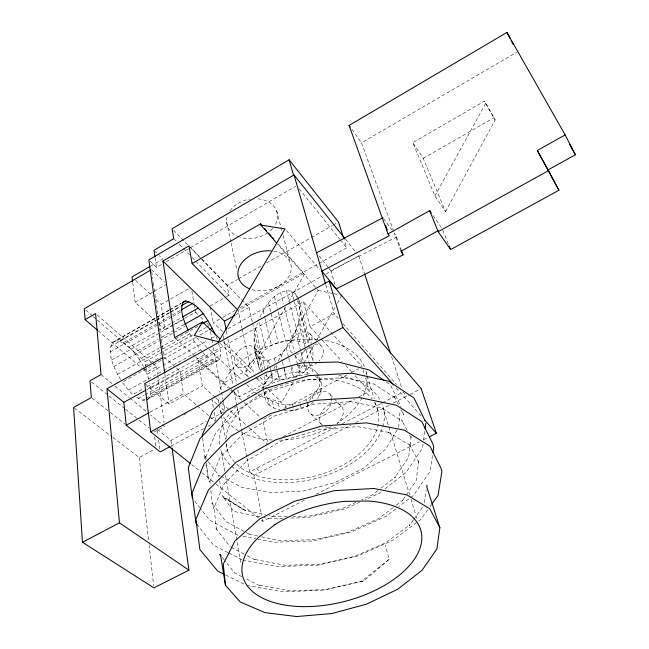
<?xml version="1.0" encoding="UTF-8"?>
<svg xmlns="http://www.w3.org/2000/svg" width="649" height="649" viewBox="0 0 649 649"><rect width="100%" height="100%" fill="white"/><g stroke="black" fill="none" stroke-linecap="round" stroke-linejoin="round"><path stroke-width="0.49" stroke-dasharray="3.25 2.43" d="M311.609 346.663L312.94 351.539L312.94 361.428L300.317 313.086L298.597 298.889L295.684 293.932L291.523 291.068C274.998 288.74 264.735 306.75 258.748 319.543M321.093 392.661L319.43 386.293L319.495 376.436L321.174 382.821L321.093 392.661L316.963 398.892M136.574 397.318L142.772 400.238L146.593 400.011L149.294 397.788L150.73 393.756L150.819 388.216L149.789 383.259M120.609 379.608C114.605 368.883 106.728 354.987 112.318 342.696L155.622 317.896M398.673 427.245L400.141 410.095M423.075 444.062L422.54 448.037L406.266 472.212L384.249 489.451M423.61 440.095L424.811 431.163M260.281 370.474C249.865 346.639 291.182 333.107 307.172 344.984M432.469 455.598L430.157 471.352L413.421 495.406L398.965 506.471M424.235 502.634L426.133 489.979M258.075 364.3C254.059 350.995 251.893 336.498 257.499 323.291M254.092 346.347L255.747 353.145L258.886 357.997L263.113 360.909C286.201 360.382 296.974 332.377 300.317 313.086M146.593 400.011L217.358 360.998L219.589 359.019L220.555 355.19L220.23 349.787L218.648 343.662M445.522 211.606L495.171 119.943L484.519 101.114L412.805 142.618L434.903 195.925L445.522 211.606L423.229 158.315L412.805 142.618M434.903 195.925L485.655 103.361L484.519 101.114M264.581 374.854C279.435 384.224 302.312 378.765 311.561 363.894M259.276 393.862L258.27 395.549L281.812 402.485L293.599 381.409M295.571 377.896L314.238 344.522M316.696 340.133L335.371 306.766M337.334 303.253L341.755 295.344M262.293 388.816L271.809 372.356M273.805 368.835L275.306 366.19M278.299 360.909L318.221 290.476L316.225 288.197M195.552 356.836L223.937 382.869L250.611 368.332L285.69 306.977M288.7 301.72L304.235 274.543L303.878 273.464L277.886 243.683M263.786 391.493A28.921 18.78 -13.6 0 0 267.777 398.397C283.645 410.379 310.425 403.913 319.43 386.293M397.123 429.849L385.774 448.986L363.821 468.002L335.395 482.442L303.448 490.96L271.152 492.696L241.809 487.318L221.341 476.504M427.715 509.838L420.836 519.403L392.929 540.252L357.534 556.006L318.14 565.133L278.453 566.609L243.286 560.111M430.011 506.658L431.163 505.06M413.259 520.125L409.162 525.795L410.063 524.708L385.693 542.742L354.614 556.371L319.973 564.2L285.146 565.295L253.572 559.235L254.789 559.738L245.176 554.676M413.843 519.314L423.213 506.366M236.569 406.225L233.559 408.838A83.899 52.042 -13.8 0 0 219.897 445.603M247.107 397.091L248.535 395.858A83.899 52.042 -13.8 0 1 309.102 374.489M389.213 559.284L363.911 580.839L361.039 581.601L389.213 559.284L385.287 545.152M381.101 491.918L379.527 493.151L365.16 499.738M377.791 490.66L372.339 494.887L361.452 499.811M380.898 488.243L395.687 476.772L394.795 477.737L408.627 457.237L411.231 436.379L411.198 438.229L409.365 434.716M395.752 508.93L386.114 516.304L351.369 532.002L312.64 540.982L273.57 542.223L256.761 538.93M393.213 507.559L378.902 518.405L348.399 531.993L314.359 539.692L280.076 540.593L261.612 536.845M396.385 505.149L402.745 500.322L401.853 501.344L416.074 480.966L418.905 460.303L418.889 462.218L409.268 444.03L410.371 445.547L388.548 432.307L390.098 432.632L357.786 426.636L319.454 429.557L280.563 441.409L246.855 460.685L247.772 459.954L224.4 483.554L213.626 508.516L213.935 506.585L216.466 529.657L215.573 527.945L230.306 546.847M264.938 395.995L263.535 389.53A28.921 18.78 -13.6 0 1 271.396 374.676L277.285 370.701L278.778 377.158L272.848 381.141A29.067 18.756 -13.7 0 0 268.386 385.839M283.743 410.574C294.33 411.839 305.273 408.472 313.767 402.112M393.781 231.425L361.493 142.829L517.148 52.042M150.219 261.255L156.474 267.469L162.599 263.892M166.103 261.847L189.751 248.048M190.628 247.537L295.717 186.206M150.819 265.993L162.777 259.032L159.386 255.682M155.906 321.385L135.138 302.312L153.48 291.75M154.357 291.247L166.59 284.213M423.229 158.315L494.027 117.688M172.707 325.092L164.814 329.554L161.187 304.349L169.77 299.449M170.63 298.954L188.656 288.659M156.498 317.393L168.772 310.4M169.649 309.898L181.047 303.399M112.318 342.696L155.906 317.856M156.782 317.361L168.983 310.4M169.851 309.906L181.185 303.448M115.295 340.879L119.278 341.09L155.865 320.257M156.733 319.762L169.803 312.323M170.671 311.828L180.26 306.369M110.59 346.461L155.346 320.979M156.222 320.476L169.389 312.98M170.265 312.485L179.919 306.985M119.278 341.09L123.188 342.891L156.555 323.932M157.431 323.429L180.26 310.457M226.444 296.682L229.016 295.222L227.012 285.414L237.55 279.427M238.426 278.932L261.255 265.96M266.52 262.967L310.425 238.029M311.301 237.526L332.369 225.56M333.245 225.057L336.758 223.061M110.249 351.928L158.218 324.678M159.094 324.184L172.172 316.753M173.048 316.258L181.769 311.309M210.171 305.922L225.592 297.169M123.188 342.891L129.119 347.231L157.058 331.396M157.934 330.901L171.028 323.478M171.904 322.983L181.509 317.548M111.774 360.073L160.019 332.775M160.895 332.28L183.708 319.373M173.583 324.597L184.113 318.651M184.997 318.156L195.527 312.21L195.033 309.322M129.119 347.231L134.311 352.691L158.113 339.257M161.642 337.261L184.559 324.322M113.835 366.45L158.705 341.147M159.589 340.644L172.788 333.205M173.664 332.71L185.103 326.252M303.878 273.464L238.248 310.417L242.02 328.086M134.311 352.691L139.235 359.295L159.484 347.913M160.368 347.418L198.221 326.131M117.526 374.457L161.609 349.706M162.493 349.211L189.824 333.862L188.543 331.16M222.558 331.688L213.237 322.723L222.072 317.759M222.956 317.264L235.327 310.319M239.749 307.845L346.696 247.837L343.97 239.246M145.96 367.375L145.23 361.55L192.664 334.949M198.813 331.501L205.838 327.558M206.715 327.072L209.351 325.587M235.871 314.757L249.078 307.366L200.995 258.188M145.36 365.63L160.335 357.25M163.856 355.279L195.56 337.529M199.965 335.062L208.767 330.13M202.383 351.977L194.481 341.755L122.158 382.188L128.397 390.098L132.826 394.6L143.356 388.759M143.502 369.606L146.569 372.234L156.563 366.661L97.123 314.903M227.864 328.727L322.464 275.971M326.001 274L358.71 255.763L357.453 254.189M148.872 379.414L147.128 374.189L162.128 365.833M163.013 365.338L207.128 340.741M211.542 338.283L215.955 335.817L217.553 340.173M128.397 390.098L162.721 371.001M163.605 370.514L200.565 349.949M146.869 386.812L204.808 354.687L209.724 358.792L214 360.933L217.358 360.998M215.16 397.342L202.318 385.871L197.994 360.219L303.464 301.777L362.166 366.815M146.658 389.716L180 371.244L175.619 367.35M150.819 388.216L220.23 349.787M138.075 398.405L144.265 394.981M145.149 394.487L209.724 358.792M150.73 393.756L220.555 355.19M142.772 400.238L145.408 398.778M146.285 398.299L214 360.933M149.294 397.788L219.589 359.019M150.008 412.196L183.456 393.87L209.1 416.09M144.735 383.551L169.065 404.076L202.318 385.871M303.464 301.777L310.141 326.853L334.178 313.694L338.194 318.253M183.772 414.971L186.417 413.535M154.073 432.08L164.562 426.385L150.446 414.865M157.309 429.338L171.02 440.387L206.471 421.29M210.901 418.897L225.073 411.263L219.995 406.745M112.829 437.377L139.243 457.513L154.357 449.376M170.817 446.188L203.518 428.624M207.931 426.247L210.584 424.827M263.681 419.165L272.637 414.403M284.27 408.221L346.939 374.903M351.417 372.526L358.581 368.713M283.175 436.639L354.37 399.257M358.824 396.92L369.5 391.315L365.265 377.183M234.111 392.134L239.205 396.766L265.822 382.918L264.086 375.065M246.928 458.024L249.614 471.953L337.78 426.028M342.258 423.7L381.62 403.191M382.521 402.729L403.094 392.012L406.704 396.109M249.614 471.953L253.84 475.514L351.117 424.99M355.603 422.661L389.668 404.96M393.253 403.094L409.251 394.787M410.103 394.349L421.152 388.605M329.019 268.329L330.885 270.649L396.531 236.982L394.478 233.332L401.009 251.252M261.214 520.068L262.796 521.325L305.281 499.762M316.128 494.262L419.189 441.961M423.708 439.665L428.226 437.369M359.773 502.204L345.414 508.792L307.318 517.618L290.111 518.08M356.009 502.277L342.404 508.435L308.924 516.012L293.048 516.344M278.778 377.158C288.399 372.396 300.065 370.181 310.384 373.938M297.339 365.687C305.436 365.517 314.976 368.064 319.024 375.73M283.021 518.267L268.856 518.64L263.981 517.642M287.093 516.466L275.184 516.718L269.254 515.452M317.799 339.638L300.114 339.257A75.446 48.732 -13.7 0 0 230.509 371.285L222.023 384.524A75.446 48.732 -13.7 0 0 219.467 392.264M246.807 585.479L283.508 591.847L323.835 590.119L363.911 580.839L325.79 589.56L290.387 590.882L258.326 585.09L259.576 585.641L245.379 578.437M242.913 536.22L255.771 538.735M257.726 536.058L248.981 534.281L250.173 534.735L244.998 531.92M260.079 516.831L233.77 511.404L222.169 495.698L244.551 510.179L245.711 510.585L222.388 496.964L244.551 510.179L265.303 514.608M318.221 290.476L332.929 293.518M333.911 293.721L340.782 295.141M267.777 398.397L269.189 404.854L273.862 408.034L278.973 409.803M225.625 575.006L245.046 584.611M241.834 576.636L234.735 573.035L224.797 560.598M227.953 552.559L213.602 545.192L197.264 524.903M228.854 553.021L242.312 559.925M231.182 547.31L244.3 554.214M208.378 461.723L218.672 475.092L220.457 476.033M237.964 535.247L209.659 520.214L200.354 508.37M244.138 531.45L226.03 521.585L211.469 502.464L212.345 504.119L210.738 489.606M386.398 382.139L390.536 385.044L401.155 406.874M315.317 376.339L318.351 378.586L321.174 382.821M74.4 408.083L112.026 436.769M92.134 398.17L109.519 411.815M110.306 412.44L125.322 424.227M191.739 464.619L201.214 472.18M202.001 472.813L215.427 483.521M216.214 484.154L260.427 519.435M91.582 382.058L108.196 395.355M108.983 395.987L124.803 408.651M125.598 409.284L138.253 419.416M139.048 420.049L149.327 428.283M101.017 374.57L112.001 383.527M115.141 386.082L129.256 397.594M130.043 398.235L146.52 411.669M256.363 468.44L260.565 472.026M98.186 330.812L142.731 368.948M85.79 310.084L92.645 316.022M93.407 316.68L96.458 319.316M97.22 319.981L145.23 361.55M209.854 416.747L215.135 421.323M174.889 366.701L163.929 356.974L160.627 333.886M217.082 404.165L211.996 399.654L213.351 407.418M215.914 398.024L221.204 402.745M221.958 403.418L248.405 427.042M249.159 427.715L268.045 444.589L262.788 419.643M223.937 382.869L230.484 388.824M231.206 389.489L233.389 391.469M197.994 360.219L227.783 387.542M230.76 390.276L243.424 401.885M244.17 402.567L262.042 418.954M175.384 338.332L194.805 356.147M158.875 324.111L164.814 329.554M135.673 280.36L152.434 296.122M156.085 299.554L161.187 304.349M196.558 337.569L208.313 348.61M209.043 349.3L242.101 380.363M246.515 384.508L256.793 394.17M236.382 365.793L248.632 377.442A12.599 8.583 -45.6 0 1 256.225 358.759A12.599 8.583 -45.6 0 1 267.193 368.754M222.907 341.634L255.682 373.191M260.03 377.361L265.822 382.918M219.873 343.151L252.664 374.562M257.036 378.748L267.234 388.524M267.964 389.222L281.812 402.485M151.46 269.635L164.424 282.128M195.527 312.21L199.892 316.436M200.622 317.142L205.709 322.066M206.439 322.772L208.621 324.889M310.782 413.875L322.772 425.606A13.548 9.946 -45.2 0 1 324.2 408.513A13.548 9.946 -45.2 0 1 341.439 406.12A13.548 9.946 -45.2 0 1 337.091 423.619M154.649 250.993L156.677 252.996M253.994 347.288L265.976 359.173M188.981 245.89L200.29 257.466M173.713 238.686L176.544 241.582M179.384 244.486L189.305 254.627M192.145 257.531L194.984 260.427M195.69 261.158L229.016 295.222M294.557 355.376L302.077 363.116M330.219 394.714L341.901 406.72M173.478 230.217L187.569 244.746M190.384 247.65L200.947 258.545M201.652 259.267L227.012 285.414M310.238 334.04L317.588 341.942M318.261 342.664L321.596 346.258M310.141 326.853L321.742 339.443M322.423 340.19L342.21 361.68M345.625 365.379L351.766 372.047M355.173 375.755L369.5 391.315M202.991 352.658L204.808 354.687M278.51 286.201L279.411 287.207M396.304 387.915L421.006 415.863M315.56 287.442L277.545 244.097M342.875 323.575L396.409 384.403M286.339 230.452L319.592 269.392M299.132 188.835L339.719 239.181M340.352 239.968L346.696 247.837M319.048 255.941L328.394 267.55M345.519 239.286L356.828 253.402M222.315 557.491L224.181 559.819M194.765 501.263L199.73 507.583M202.634 437.905L204.743 457.01L207.769 460.936M383.445 218.518L393.318 231.774M351.912 129.378L361.493 142.829M433.045 215.525L441.49 227.734M310.149 347.264L312.94 351.539M139.235 359.295L143.599 366.62M189.824 333.862L194.481 341.755M485.655 103.361L495.171 119.943M407.069 430.328L401.569 419.789L402.64 421.233L381.052 407.702L349.746 401.504L350.728 401.658L313.061 404.254L274.916 415.822L241.89 434.903L242.799 434.238L219.938 457.748L209.457 482.751L209.765 480.901L210.308 485.736M398.275 404.416L394.146 396.417L395.184 397.805L373.832 383.997L342.988 377.507L343.938 377.613L306.92 379.908L269.481 391.209L237.12 410.095L238.021 409.495L215.646 432.907L205.441 457.926L205.749 456.142L206.082 459.062M401.033 409.746L403.783 415.076L402.615 411.434M143.997 367.456L147.128 374.189M442.796 230.371L448.394 244.065M396.531 236.982L401.009 249.24M358.71 255.763L364.34 273.034M391.534 356.512L401.845 388.175M383.908 410.785L409.722 495.09M410.906 498.959L417.429 520.279M366.417 372.964L367.001 374.887M367.285 375.844L374.213 398.827M375.365 402.656L378.253 412.229M363.01 369.638L364.981 376.233M330.885 270.649L336.02 287.913M325.774 284.668L334.178 313.694M298.597 298.889L310.547 342.769M295.684 293.932L297.266 299.749M297.526 300.714L309.362 344.359M291.523 291.068L294.143 300.844M294.403 301.817L305.679 343.848M298.475 322.448L308.892 361.485M309.151 362.466L310.19 366.369M276.612 210.836L282.802 234.297M283.061 235.271L290.281 262.642M286.355 290.533L299.814 341.544M316.68 372.193L317.158 374.019M317.393 374.935L318.351 378.586M295.522 331.477L300.56 350.687M300.812 351.653L305.841 370.863M312.145 368.819L313.564 374.303M316.598 391.233L318.245 397.602M280.538 292.391L283.516 303.943M284.513 307.796L292.967 340.522M291.352 340.133L294.305 351.636M295.287 355.465L297.493 364.097M297.745 365.054L300.195 374.635M306.182 366.555L307.821 372.972M312.153 395.744L313.069 399.386M274.438 296.561L277.358 308.121M278.324 311.974L285.609 340.871M299.213 365.59L300.812 372.015M286.225 347.864L288.61 357.404M288.854 358.362L290.281 364.081M291.239 367.902L293.624 377.434M306.377 399.533L306.831 401.358M307.058 402.266L307.959 405.917M268.499 302.767L278.267 342.575M291.709 365.987L293.275 372.429M300.106 404.197L301.217 408.756M263.113 360.909L264.995 368.689M266.171 373.556L266.877 376.477M263.137 310.611L264.768 317.345M264.995 318.31L271.477 345.503M284.221 367.732L285.755 374.181M280.611 353.997L282.21 360.755M282.437 361.72L284.035 368.478M284.262 369.443L286.55 379.089M292.448 404.067L293.965 410.468M274.462 358.564L275.817 364.267M276.036 365.225L277.172 369.979M277.391 370.928L279.427 379.487M259.422 322.439L265.717 349.454M268.597 360.771L270.114 367.342M270.333 368.275L272.718 378.602M285.195 404.514L285.828 407.264M255.641 328.921L261.385 354.127M278.372 403.678L279.824 410.103M271.396 374.676L272.848 381.141M254.051 338.08L258.789 359.197M258.886 357.997L262.074 372.283M272.434 401.593L273.862 408.034M249.078 307.366L252.339 322.082M252.558 323.064L262.78 369.184M255.747 353.145L259.284 369.086M226.606 222.08L230.882 241.89M231.093 242.88L236.861 269.619M242.231 329.067L250.611 368.332M226.379 331.112L227.734 338.072M227.929 339.07L236.674 383.835M237.842 389.798L239.205 396.766M253.84 475.514L261.652 515.476M262.415 519.378L262.796 521.325M223.321 335.671L232.918 385.409M234.07 391.371L236.755 405.301M236.95 406.298L241.55 430.173M241.744 431.163L246.734 457.026M210.446 331.566L211.728 338.543M211.907 339.532L212.645 343.524M213.375 347.507L221.423 391.339M221.601 392.329L222.883 399.305M223.061 400.303L224.708 409.268M210.357 306.912L213.237 322.723M220.53 410.695L221.244 414.662M221.423 415.652L225.69 439.43M226.396 443.397L227.823 451.323M221.325 451.29L224.814 471.263M225.511 475.255L241.022 564.127M214.202 412.269L215.89 421.98M191.893 291.036L194.035 303.545M194.205 304.511L194.862 308.356M218.672 475.092L218.956 476.764M219.63 480.739L220.911 488.267M204.743 457.01L205.214 459.938M206.001 464.822L208.37 479.481L206.512 462.948M180 371.244L183.456 393.87M155.079 257.937L156.474 267.469M151.744 271.647L152.75 278.672M153.318 282.688L154.04 287.71M154.178 288.708L155.614 298.751M155.76 299.757L157.188 309.792M157.334 310.798L158.048 315.812M158.194 316.817L160.49 332.88M164.846 374.035L169.065 404.076M171.02 440.387L171.985 447.38M156.563 366.661L157.634 374.619M157.764 375.617L164.035 422.402M157.431 430.311L158.064 435.219M158.697 440.119L159.954 449.919M154.681 436.882L156.133 448.418M146.082 368.348L146.569 372.234M132.745 282.786L135.138 302.312M139.243 457.513L148.597 540.739M149.051 544.754L153.667 585.86M292.334 352.894A13.061 8.997 -43.5 0 1 292.05 339.395A13.061 8.997 -43.5 0 1 306.685 332.093A13.061 8.997 -43.5 0 1 311.114 343.524M308.575 347.75A13.061 8.997 -43.5 0 1 295.441 354.029M258.464 377.953A12.599 8.583 -45.6 0 1 255.641 378.927M257.945 198.837A25.798 19.584 -12.7 0 1 275.038 225.203M272.775 228.334A25.798 19.584 -12.7 0 1 268.629 232.188M267.899 232.723A25.798 19.584 -12.7 0 1 240.438 237.323M239.473 237.007A25.798 19.584 -12.7 0 1 227.685 215.127M229.9 210.925A25.798 19.584 -12.7 0 1 250.254 199.081M273.821 251.187A27.023 19.584 -13.1 0 1 288.992 276.198A27.023 19.584 -13.1 0 1 252.226 289.665M314.522 344.181A12.875 9.021 -43.5 0 1 323.178 349.186A12.875 9.021 -43.5 0 1 318.927 361.144M317.694 362.296A12.875 9.021 -43.5 0 1 303.326 364.373M301.525 361.785A12.875 9.021 -43.5 0 1 301.022 359.295A12.875 9.021 -43.5 0 1 306.133 348.432M325.157 426.791A13.548 9.946 -45.2 0 0 331.055 426.758A75.446 48.732 -13.7 0 1 279.532 440.144M309.524 400.465A13.751 9.954 -45.1 0 1 329.765 394.121A13.751 9.954 -45.1 0 1 321.214 414.24A13.751 9.954 -45.1 0 1 308.21 403.556M365.979 371.074A75.446 48.732 -13.7 0 1 366.742 374.887M366.863 375.852A75.446 48.732 -13.7 0 1 337.074 423.229M272.466 440.022A75.446 48.732 -13.7 0 1 241.566 432.469M238.264 430.676A75.446 48.732 -13.7 0 1 222.104 414.313M221.666 413.421A75.446 48.732 -13.7 0 1 218.9 403.994M218.786 403.005A75.446 48.732 -13.7 0 1 218.681 397.983M319.787 339.678A75.446 48.732 -13.7 0 1 364.722 367.334M374.327 402.218A77.823 48.221 -13.8 0 1 335.03 469.024A77.823 48.221 -13.8 0 1 236.731 464.319M234.67 462.266A77.823 48.221 -13.8 0 1 225.941 440.728M226.006 438.732A77.823 48.221 -13.8 0 1 229.551 425.33L238.386 412.083A77.823 48.221 -13.8 0 1 310.376 379.454L330.641 379.665A77.823 48.221 -13.8 0 1 372.096 399.005M269.189 404.854A29.067 18.756 -13.7 0 1 266.382 389.205M380.898 401.504A83.899 52.042 -13.8 0 1 320.841 477.104A83.899 52.042 -13.8 0 1 220.741 449.441M338.924 375.52A83.899 52.042 -13.8 0 1 380.444 400.62M243.562 367.204A12.777 8.567 -45.5 0 0 255.349 349.081A12.777 8.567 -45.5 0 0 236.796 353.478A12.777 8.567 -45.5 0 0 243.562 367.204"/><path stroke-width="0.97" d="M426.872 485.111L426.864 487.099L439.868 527.694L436.866 549.062L422.02 570.349L397.577 589.333L366.369 604.203L331.59 613.581L296.625 616.55L264.995 612.64L240.187 601.947L225.446 585.244L220.749 556.169L219.833 554.384L221.074 555.933M425.079 429.176L425.882 423.221M432.907 452.645L433.775 446.747L432.769 443.754L421.801 421.631L396.515 405.268L359.343 397.569L315.065 400.352L270.106 413.746L231.279 435.974L204.167 463.735L192.039 493.053L196.006 523.345L197.264 524.903M219.995 338.827L202.496 321.969L194.351 335.501L218.421 341.755L285.033 228.927L260.857 225.065L260.557 223.824L192.12 263.543L237.542 309.703M431.731 504.265L438.043 495.495L441.953 471.125L440.914 468.034L429.979 446.204L404.424 430.198L366.685 422.872L321.604 426.036L275.76 439.754L236.114 462.21L208.386 490.06L195.925 519.314L199.868 549.525L217.683 571.079L223.856 574.138M215.549 334.965C208.686 321.985 200.947 304.616 185.427 300.901L182.929 302.45C179.335 311.707 184.478 321.734 188.121 330.26M343.362 237.339L338.518 222.063L289.113 159.792L172.074 228.764L173.713 238.686L153.975 250.319L154.941 256.988M387.988 233.94L349.089 125.419L506.942 32.45L565.149 134.911L575.395 154.754L548.048 169.892L558.927 190.262L450.633 249.549L438.164 231.693L429.662 210.649L387.988 233.94L389.311 235.701L321.847 271.128L336.304 288.87L403.078 254.903L401.358 250.189M344.895 238.499L294.021 174.946L148.832 259.876L164.708 373.029M149.96 266.488L132.023 276.928L132.623 281.812M202.496 321.969L174.638 337.65L162.956 261.06L188.981 245.89L192.12 263.543M150.584 270.146L84.265 308.762L85.133 319.641L97.415 330.154M85.133 319.641L95.598 313.572L101.017 374.57L90 380.793L91.347 397.553L73.605 407.475L82.464 542.264L153.894 587.872L188.924 570.179L172.123 448.378M182.799 302.402L185.427 300.901M181.128 305.874L188.964 301.412M181.136 309.954L192.55 303.464M182.377 317.053L198.099 308.145M184.559 324.322L203.072 313.873M202.626 323.656L207.907 320.687M226.185 330.114L224.432 321.158L234.995 315.252M209.651 329.643L212.288 328.159M188.924 570.179L119.465 522.843L106.996 388.775L163.053 357.461M558.927 190.262L537.348 150.454L565.149 134.911M429.135 436.915L436.363 433.24L421.152 388.605L329.262 281.025L144.735 383.551L150.69 431.861L190.165 463.362M169.933 446.658L160.206 451.882L126.239 425.217L123.837 402.356L145.774 390.203M438.562 230.476L401.009 251.252L403.078 254.903M438.164 231.693L548.227 170.825M126.239 425.217L149.124 412.675M150.69 431.861L342.891 327.477L393.635 384.889M316.558 252.842L382.861 217.739M82.464 542.264L119.465 522.843M383.916 380.387L369.038 369.922L338.299 362.037L302.231 362.832L265.879 372.412L234.508 389.432L212.442 411.312L202.301 434.887L202.52 436.899M106.996 388.775L123.837 402.356M162.956 261.06L224.432 321.158M424.349 419.643L436.363 433.24M260.857 225.065L276.872 243.334M260.557 223.824L261.888 225.357M264.557 228.407L266.552 230.703M268.556 232.991L271.217 236.049M272.556 237.575L273.886 239.1M349.089 125.419L350.217 127.001M429.662 210.649L431.35 213.083M569.424 144.224L575.395 154.754M537.348 150.454L548.048 169.892M439.868 527.694L429.833 508.8L407.085 494.992L373.889 488.502L334.462 490.644L294.395 501.336L259.584 519.038L234.897 541.047L223.28 564.135L225.446 585.244M506.942 32.45L510.187 38.68M511.12 40.465L512.97 44.027M424.917 420.341L413.924 397.951L388.897 381.271L352.285 373.224L308.77 375.666L264.67 388.743L226.639 410.744L200.111 438.408L188.299 467.759L192.282 498.099M449.14 245.89L450.633 249.549M385.579 225.3L387.275 230.03M364.649 273.992L390.593 353.632M329.262 281.025L342.891 327.477M294.021 174.946L325.49 283.702M289.113 159.792L293.543 175.141M249.687 288.821A27.023 19.584 -13.1 0 1 240.179 265.376A27.023 19.584 -13.1 0 1 270.917 250.839M274.762 524.708L258.051 537.826A91.963 49.454 -14.2 0 0 285.219 605.119A91.963 49.454 -14.2 0 0 411.588 563.024A91.963 49.454 -14.2 0 0 368.551 501.02L344.773 501.361A91.963 49.454 -14.2 0 0 274.762 524.708"/></g></svg>
